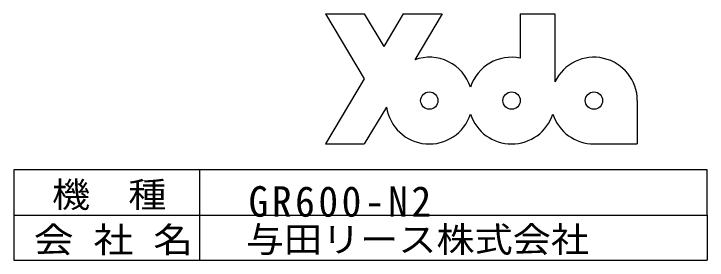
# Model space of a CAD drawing. Units: millimetres, scale not verified. Extents: x -30259 to 29445, y -25513 to 25927.
# Drawn here: x 8551 to 28551, y -25495 to -18397 of the extents above; entities that cross this region are included whole.
import ezdxf
from ezdxf.enums import TextEntityAlignment as Align

# ---------------------------------------------------------------- set-up
doc = ezdxf.new("R2010")
doc.units = ezdxf.units.MM
doc.header["$LTSCALE"] = 200
doc.layers.add('0-0_0', color=7, linetype='Continuous')
doc.layers.add('0-4', color=7, linetype='Continuous')
doc.styles.add('ＭＳ ゴシック', font='')
doc.styles.get('ＭＳ ゴシック').set_extended_font_data('MS Gothic')

msp = doc.modelspace()

# ---------------------------------------------------------------- linework, layer by layer
at = {"layer": '0-0_0'}
for p, q in [((17536.3, -18397), (18661.3, -20272)), ((17536.3, -18397), (18661.3, -18397)), ((18661.3, -18397), (19223.8, -19334.5)), ((19786.3, -18397), (19223.8, -19334.5)), ((19786.3, -18397), (20911.3, -18397)), ((20911.3, -18397), (20118.1, -19719.1)), ((23161.3, -18397), (24161.3, -18397)), ((23161.3, -18397), (23161.3, -19672.3)), ((24161.3, -18397), (24161.3, -20352.2)), ((18661.3, -20272), (17536.3, -22147)), ((26536.3, -20897), (26536.3, -22147)), ((19300.1, -21082.4), (18661.3, -22147)), ((17536.3, -22147), (18661.3, -22147)), ((25286.3, -22147), (26536.3, -22147)), ((13904.2, -22895), (13904.2, -25495)), ((28550.8, -24195), (28550.8, -22895)), ((8550.8, -24195), (28550.8, -24195)), ((8550.8, -24195), (8550.8, -25495)), ((28550.8, -24195), (28550.8, -25495)), ((8550.8, -25495), (28550.8, -25495))]:
    msp.add_line(p, q, dxfattribs=at)
msp.add_lwpolyline([(28550.8, -22895), (8550.8, -22895), (8550.8, -24195)], dxfattribs=at)
for centre in [(20536.3, -20897), (22911.3, -20897), (25286.3, -20897)]:
    msp.add_circle(centre, 250, dxfattribs=at)
for centre, start, end in [((20536.3, -20897), 18.19487, 109.54695), ((22911.3, -20897), 78.46303, 161.80511), ((25286.3, -20897), 0, 154.15807), ((20536.3, -20897), 188.52551, 341.80511), ((22911.3, -20897), 198.19487, 341.80511), ((25286.3, -20897), 198.19487, 270)]:
    msp.add_arc(centre, 1250, start, end, dxfattribs=at)

# ---------------------------------------------------------------- texts
at = {"layer": '0-0_0', "color": 3, "style": 'ＭＳ ゴシック'}
for s, width, p in [('\u3000機\u3000種', 1.1, (8550.8, -24195)), (' 会 社 名', 1.15, (8550.8, -25495)), ('与田リース株式会社', 1.1, (15241.9, -25486.1))]:
    msp.add_text(s, height=733.1, dxfattribs=dict(at, width=width)).set_placement(p, align=Align.BOTTOM_LEFT)
at = {"layer": '0-4', "color": 3, "insert": (15323, -24257.8), "char_height": 879.8, "attachment_point": 7, "style": 'ＭＳ ゴシック'}
msp.add_mtext('\\T1.18;\\W0.95;GR600-N2', dxfattribs=at)

doc.saveas('drawing.dxf')
